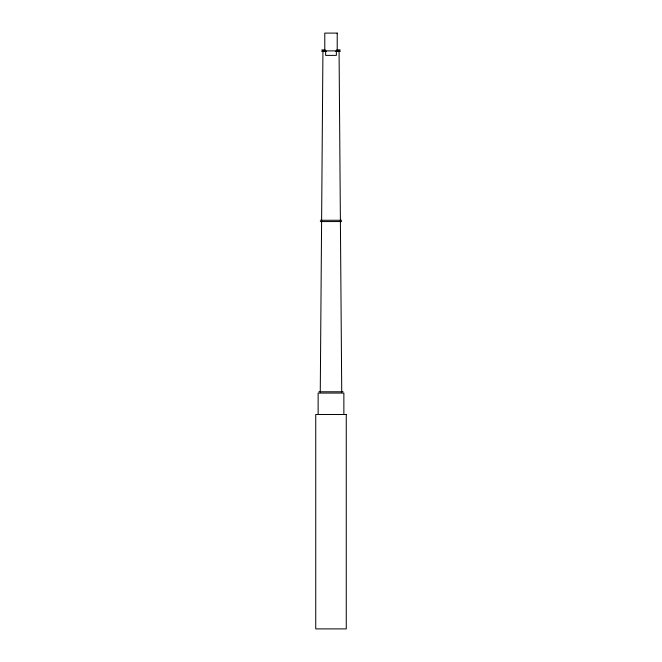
<?xml version="1.0" encoding="UTF-8"?>
<svg xmlns="http://www.w3.org/2000/svg" width="662" height="662" viewBox="0 0 662 662"><rect width="100%" height="100%" fill="white"/><g stroke="black" fill="none" stroke-linecap="round" stroke-linejoin="round"><path stroke-width="0.99" d="M320.267 392.036L322.94 50.039M321.658 50.039L325.472 50.039M336.528 50.039L340.342 50.039M321.658 51.322L326.333 51.322M335.667 51.322L340.342 51.322M320.325 220.264L341.675 220.264M320.325 221.555L341.675 221.555M318.927 391.78L343.073 391.78M339.06 50.039L341.733 392.036M343.868 414.503L343.868 393.071L318.132 393.071L318.132 414.503M336.362 50.891L336.362 55.393L325.638 55.393L325.638 50.593M337.215 33.1L324.785 33.1L324.785 50.891L337.215 50.891L337.215 33.1M346.259 414.503L315.741 414.503L315.741 628.9L346.259 628.9L346.259 414.503"/></g></svg>
